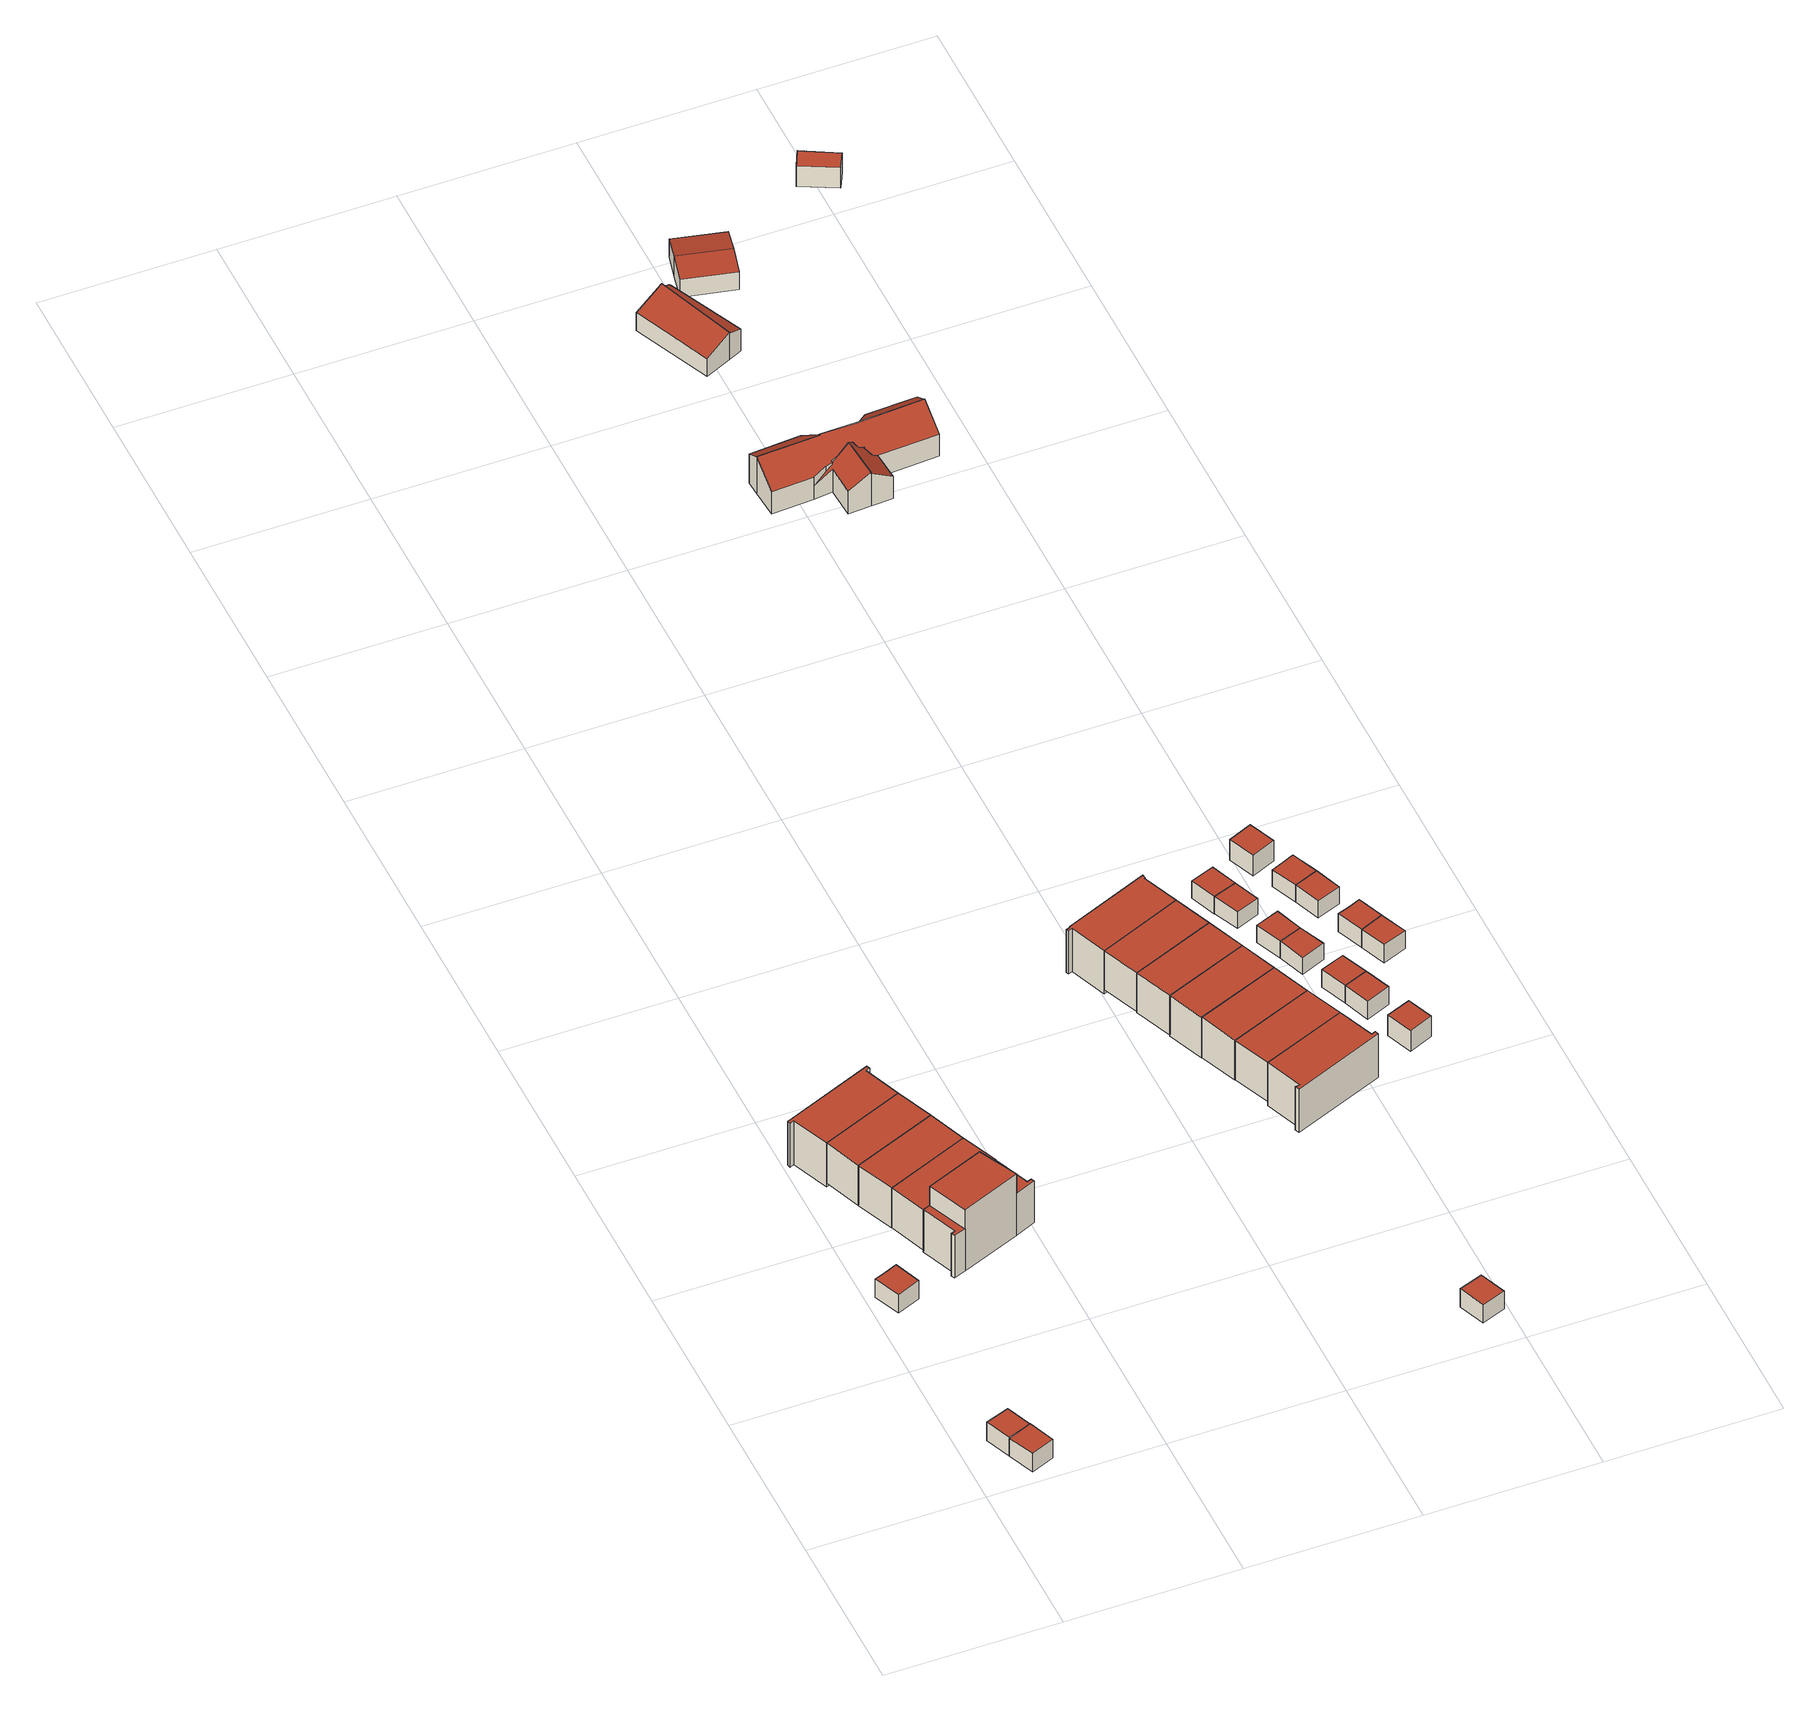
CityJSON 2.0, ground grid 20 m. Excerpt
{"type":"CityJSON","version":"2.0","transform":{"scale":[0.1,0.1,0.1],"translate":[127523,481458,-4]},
"CityObjects":{
"building1":{"type":"Building","attributes":{"b3_dak_type":"multiple horizontal","b3_h_dak_50p":0.16,"b3_h_dak_70p":0.17,"b3_h_dak_max":0.21,"b3_h_dak_min":0.01,"b3_h_maaiveld":-2.35,"b3_kas_warenhuis":false,"b3_mutatie_ahn3_ahn4":false,"b3_reconstructie_onvolledig":false,"b3_rmse_lod12":0.0252,"b3_rmse_lod13":0.0252,"b3_rmse_lod22":0.0233,"b3_val3dity_lod12":"[]","b3_val3dity_lod13":"[]","b3_val3dity_lod22":"[]","b3_volume_lod12":24.94,"b3_volume_lod13":24.94,"b3_volume_lod22":24.86,"geconstateerd":false,"oorspronkelijkbouwjaar":1974,"status":"Pand in gebruik"},"children":["building1-1"]},
"building1-1":{"type":"BuildingPart","parents":["building1"],"geometry":[{"type":"Solid","lod":"2.2","boundaries":[[[[0,1,2,3]],[[4,1,0,5]],[[6,2,1,4]],[[5,0,3,7]],[[7,3,2,6]],[[7,6,4,5]]]],"semantics":{"surfaces":[{"type":"GroundSurface"},{"type":"WallSurface","on_footprint_edge":true},{"type":"RoofSurface"}],"values":[[0,1,1,1,1,2]]}}]},
"building2":{"type":"Building","attributes":{"b3_dak_type":"multiple horizontal","b3_h_dak_50p":0.15,"b3_h_dak_70p":0.16,"b3_h_dak_max":0.21,"b3_h_dak_min":-0.01,"b3_h_maaiveld":-2.35,"b3_kas_warenhuis":false,"b3_mutatie_ahn3_ahn4":false,"b3_reconstructie_onvolledig":false,"b3_rmse_lod12":0.0248,"b3_rmse_lod13":0.0248,"b3_rmse_lod22":0.0233,"b3_val3dity_lod12":"[]","b3_val3dity_lod13":"[]","b3_val3dity_lod22":"[]","b3_volume_lod12":24.84,"b3_volume_lod13":24.84,"b3_volume_lod22":24.77,"geconstateerd":false,"oorspronkelijkbouwjaar":1974,"status":"Pand in gebruik"},"children":["building2-1"]},
"building2-1":{"type":"BuildingPart","parents":["building2"],"geometry":[{"type":"Solid","lod":"2.2","boundaries":[[[[3,2,8,9]],[[10,2,3,11]],[[12,8,2,10]],[[11,3,9,13]],[[13,9,8,12]],[[13,12,10,11]]]],"semantics":{"surfaces":[{"type":"GroundSurface"},{"type":"WallSurface","on_footprint_edge":true},{"type":"RoofSurface"}],"values":[[0,1,1,1,1,2]]}}]},
"building3":{"type":"Building","attributes":{"b3_dak_type":"multiple horizontal","b3_h_dak_50p":0.16,"b3_h_dak_70p":0.17,"b3_h_dak_max":0.23,"b3_h_dak_min":0.01,"b3_h_maaiveld":-2.39,"b3_kas_warenhuis":false,"b3_mutatie_ahn3_ahn4":false,"b3_reconstructie_onvolledig":false,"b3_rmse_lod12":0.0259,"b3_rmse_lod13":0.0259,"b3_rmse_lod22":0.0247,"b3_val3dity_lod12":"[]","b3_val3dity_lod13":"[]","b3_val3dity_lod22":"[]","b3_volume_lod12":25.55,"b3_volume_lod13":25.55,"b3_volume_lod22":25.48,"geconstateerd":false,"oorspronkelijkbouwjaar":1974,"status":"Pand in gebruik"},"children":["building3-1"]},
"building3-1":{"type":"BuildingPart","parents":["building3"],"geometry":[{"type":"Solid","lod":"2.2","boundaries":[[[[14,15,16,17,18]],[[19,15,14,20]],[[21,16,15,19]],[[22,17,16,21]],[[20,14,18,23]],[[23,18,17,22]],[[23,22,21,19,20]]]],"semantics":{"surfaces":[{"type":"GroundSurface"},{"type":"WallSurface","on_footprint_edge":true},{"type":"RoofSurface"}],"values":[[0,1,1,1,1,1,2]]}}]},
"building4":{"type":"Building","attributes":{"b3_dak_type":"multiple horizontal","b3_h_dak_50p":3.19,"b3_h_dak_70p":3.2,"b3_h_dak_max":3.38,"b3_h_dak_min":3.13,"b3_h_maaiveld":-2.98,"b3_kas_warenhuis":false,"b3_mutatie_ahn3_ahn4":false,"b3_reconstructie_onvolledig":false,"b3_rmse_lod12":0.026,"b3_rmse_lod13":0.026,"b3_rmse_lod22":0.0253,"b3_val3dity_lod12":"[]","b3_val3dity_lod13":"[]","b3_val3dity_lod22":"[]","b3_volume_lod12":326.91,"b3_volume_lod13":326.91,"b3_volume_lod22":326.62,"geconstateerd":false,"oorspronkelijkbouwjaar":1974,"status":"Pand in gebruik"},"children":["building4-1"]},
"building4-1":{"type":"BuildingPart","parents":["building4"],"geometry":[{"type":"Solid","lod":"2.2","boundaries":[[[[24,25,26,27,28,29,30,31]],[[32,29,28,33]],[[33,28,27,34]],[[35,31,30,36]],[[36,30,29,32]],[[37,24,31,35]],[[34,27,26,38]],[[38,26,25,39]],[[39,25,24,37]],[[39,37,35,36,32,33,34,38]]]],"semantics":{"surfaces":[{"type":"GroundSurface"},{"type":"WallSurface","on_footprint_edge":true},{"type":"RoofSurface"}],"values":[[0,1,1,1,1,1,1,1,1,2]]}}]},
"building5":{"type":"Building","attributes":{"b3_dak_type":"multiple horizontal","b3_h_dak_50p":3.19,"b3_h_dak_70p":3.2,"b3_h_dak_max":3.4,"b3_h_dak_min":3.13,"b3_h_maaiveld":-2.51,"b3_kas_warenhuis":false,"b3_mutatie_ahn3_ahn4":false,"b3_reconstructie_onvolledig":false,"b3_rmse_lod12":0.0196,"b3_rmse_lod13":0.0196,"b3_rmse_lod22":0.0183,"b3_val3dity_lod12":"[]","b3_val3dity_lod13":"[]","b3_val3dity_lod22":"[]","b3_volume_lod12":279.19,"b3_volume_lod13":279.19,"b3_volume_lod22":278.86,"geconstateerd":false,"oorspronkelijkbouwjaar":1974,"status":"Pand in gebruik"},"children":["building5-1"]},
"building5-1":{"type":"BuildingPart","parents":["building5"],"geometry":[{"type":"Solid","lod":"2.2","boundaries":[[[[40,41,42,43]],[[39,41,40,38]],[[44,42,41,39]],[[38,40,43,45]],[[45,43,42,44]],[[45,44,39,38]]]],"semantics":{"surfaces":[{"type":"GroundSurface"},{"type":"WallSurface","on_footprint_edge":true},{"type":"RoofSurface"}],"values":[[0,1,1,1,1,2]]}}]},
"building6":{"type":"Building","attributes":{"b3_dak_type":"multiple horizontal","b3_h_dak_50p":3.2,"b3_h_dak_70p":3.21,"b3_h_dak_max":3.82,"b3_h_dak_min":3.13,"b3_h_maaiveld":-2.49,"b3_kas_warenhuis":false,"b3_mutatie_ahn3_ahn4":false,"b3_reconstructie_onvolledig":false,"b3_rmse_lod12":0.0618,"b3_rmse_lod13":0.0618,"b3_rmse_lod22":0.0619,"b3_val3dity_lod12":"[]","b3_val3dity_lod13":"[]","b3_val3dity_lod22":"[]","b3_volume_lod12":278.95,"b3_volume_lod13":278.95,"b3_volume_lod22":278.44,"geconstateerd":false,"oorspronkelijkbouwjaar":1974,"status":"Pand in gebruik"},"children":["building6-1"]},
"building6-1":{"type":"BuildingPart","parents":["building6"],"geometry":[{"type":"Solid","lod":"2.2","boundaries":[[[[43,42,46,47]],[[44,42,43,45]],[[48,46,42,44]],[[45,43,47,49]],[[49,47,46,48]],[[49,48,44,45]]]],"semantics":{"surfaces":[{"type":"GroundSurface"},{"type":"WallSurface","on_footprint_edge":true},{"type":"RoofSurface"}],"values":[[0,1,1,1,1,2]]}}]},
"building7":{"type":"Building","attributes":{"b3_dak_type":"multiple horizontal","b3_h_dak_50p":3.23,"b3_h_dak_70p":3.24,"b3_h_dak_max":3.31,"b3_h_dak_min":3.13,"b3_h_maaiveld":-2.39,"b3_kas_warenhuis":false,"b3_mutatie_ahn3_ahn4":false,"b3_reconstructie_onvolledig":false,"b3_rmse_lod12":0.0314,"b3_rmse_lod13":0.0314,"b3_rmse_lod22":0.0227,"b3_val3dity_lod12":"[]","b3_val3dity_lod13":"[]","b3_val3dity_lod22":"[]","b3_volume_lod12":276.71,"b3_volume_lod13":276.71,"b3_volume_lod22":275.96,"geconstateerd":false,"oorspronkelijkbouwjaar":1974,"status":"Pand in gebruik"},"children":["building7-1"]},
"building7-1":{"type":"BuildingPart","parents":["building7"],"geometry":[{"type":"Solid","lod":"2.2","boundaries":[[[[50,51,52,53]],[[48,51,50,49]],[[54,52,51,48]],[[49,50,53,55]],[[55,53,52,54]],[[55,54,48,49]]]],"semantics":{"surfaces":[{"type":"GroundSurface"},{"type":"WallSurface","on_footprint_edge":true},{"type":"RoofSurface"}],"values":[[0,1,1,1,1,2]]}}]},
"building8":{"type":"Building","attributes":{"b3_dak_type":"multiple horizontal","b3_h_dak_50p":6.01,"b3_h_dak_70p":6.03,"b3_h_dak_max":6.18,"b3_h_dak_min":3.09,"b3_h_maaiveld":-2.69,"b3_kas_warenhuis":false,"b3_mutatie_ahn3_ahn4":false,"b3_reconstructie_onvolledig":false,"b3_rmse_lod12":1.61,"b3_rmse_lod13":1.61,"b3_rmse_lod22":0.291,"b3_val3dity_lod12":"[]","b3_val3dity_lod13":"[]","b3_val3dity_lod22":"[]","b3_volume_lod12":455.48,"b3_volume_lod13":455.48,"b3_volume_lod22":410.65,"geconstateerd":false,"oorspronkelijkbouwjaar":1974,"status":"Pand in gebruik"},"children":["building8-1"]},
"building8-1":{"type":"BuildingPart","parents":["building8"],"geometry":[{"type":"Solid","lod":"2.2","boundaries":[[[[56,57,58,59,60,61,62,63,64,65,66,67]],[[68,57,56,69]],[[69,56,67,70]],[[71,59,58,72]],[[72,58,57,68]],[[73,63,62,74]],[[75,64,63,73]],[[76,60,59,71]],[[77,70,67,66,78,79]],[[79,78,80,81]],[[78,66,65,82]],[[74,62,61,80]],[[82,65,64,75]],[[83,76,70,77]],[[81,80,61,60,76,83]],[[82,75,73,74,80,78]],[[70,76,71,72,68,69]],[[81,83,77,79]]]],"semantics":{"surfaces":[{"type":"GroundSurface"},{"type":"WallSurface","on_footprint_edge":true},{"type":"WallSurface","on_footprint_edge":false},{"type":"RoofSurface"}],"values":[[0,1,1,1,1,1,1,1,1,2,1,1,1,2,1,3,3,3]]}}]},
"building9":{"type":"Building","attributes":{"b3_dak_type":"multiple horizontal","b3_h_dak_50p":0.14,"b3_h_dak_70p":0.15,"b3_h_dak_max":0.33,"b3_h_dak_min":-0.14,"b3_h_maaiveld":-2.43,"b3_kas_warenhuis":false,"b3_mutatie_ahn3_ahn4":false,"b3_reconstructie_onvolledig":false,"b3_rmse_lod12":0.0397,"b3_rmse_lod13":0.0397,"b3_rmse_lod22":0.0364,"b3_val3dity_lod12":"[]","b3_val3dity_lod13":"[]","b3_val3dity_lod22":"[]","b3_volume_lod12":25.89,"b3_volume_lod13":25.89,"b3_volume_lod22":25.87,"geconstateerd":false,"oorspronkelijkbouwjaar":1974,"status":"Pand in gebruik"},"children":["building9-1"]},
"building9-1":{"type":"BuildingPart","parents":["building9"],"geometry":[{"type":"Solid","lod":"2.2","boundaries":[[[[84,85,86,87]],[[88,85,84,89]],[[89,84,87,90]],[[91,86,85,88]],[[90,87,86,91]],[[90,91,88,89]]]],"semantics":{"surfaces":[{"type":"GroundSurface"},{"type":"WallSurface","on_footprint_edge":true},{"type":"RoofSurface"}],"values":[[0,1,1,1,1,2]]}}]},
"building10":{"type":"Building","attributes":{"b3_dak_type":"multiple horizontal","b3_h_dak_50p":2.87,"b3_h_dak_70p":2.88,"b3_h_dak_max":3.01,"b3_h_dak_min":2.8,"b3_h_maaiveld":-3.16,"b3_kas_warenhuis":false,"b3_mutatie_ahn3_ahn4":false,"b3_reconstructie_onvolledig":false,"b3_rmse_lod12":0.031,"b3_rmse_lod13":0.031,"b3_rmse_lod22":0.0305,"b3_val3dity_lod12":"[]","b3_val3dity_lod13":"[]","b3_val3dity_lod22":"[]","b3_volume_lod12":318.75,"b3_volume_lod13":318.75,"b3_volume_lod22":318.47,"geconstateerd":false,"oorspronkelijkbouwjaar":1974,"status":"Pand in gebruik"},"children":["building10-1"]},
"building10-1":{"type":"BuildingPart","parents":["building10"],"geometry":[{"type":"Solid","lod":"2.2","boundaries":[[[[92,93,94,95,96,97,98,99,100,101]],[[102,93,92,103]],[[103,92,101,104]],[[105,94,93,102]],[[106,95,94,105]],[[107,96,95,106]],[[108,97,96,107]],[[109,99,98,110]],[[110,98,97,108]],[[104,101,100,111]],[[111,100,99,109]],[[111,109,110,108,107,106,105,102,103,104]]]],"semantics":{"surfaces":[{"type":"GroundSurface"},{"type":"WallSurface","on_footprint_edge":true},{"type":"RoofSurface"}],"values":[[0,1,1,1,1,1,1,1,1,1,1,2]]}}]},
"building11":{"type":"Building","attributes":{"b3_dak_type":"multiple horizontal","b3_h_dak_50p":2.89,"b3_h_dak_70p":2.9,"b3_h_dak_max":3.06,"b3_h_dak_min":2.8,"b3_h_maaiveld":-2.65,"b3_kas_warenhuis":false,"b3_mutatie_ahn3_ahn4":false,"b3_reconstructie_onvolledig":false,"b3_rmse_lod12":0.0249,"b3_rmse_lod13":0.0249,"b3_rmse_lod22":0.0221,"b3_val3dity_lod12":"[]","b3_val3dity_lod13":"[]","b3_val3dity_lod22":"[]","b3_volume_lod12":272.98,"b3_volume_lod13":272.98,"b3_volume_lod22":272.47,"geconstateerd":false,"oorspronkelijkbouwjaar":1974,"status":"Pand in gebruik"},"children":["building11-1"]},
"building11-1":{"type":"BuildingPart","parents":["building11"],"geometry":[{"type":"Solid","lod":"2.2","boundaries":[[[[112,113,114,115]],[[116,113,112,117]],[[117,112,115,103]],[[102,114,113,116]],[[103,115,114,102]],[[103,102,116,117]]]],"semantics":{"surfaces":[{"type":"GroundSurface"},{"type":"WallSurface","on_footprint_edge":true},{"type":"RoofSurface"}],"values":[[0,1,1,1,1,2]]}}]},
"building12":{"type":"Building","attributes":{"b3_dak_type":"multiple horizontal","b3_h_dak_50p":2.89,"b3_h_dak_70p":2.9,"b3_h_dak_max":3.02,"b3_h_dak_min":2.82,"b3_h_maaiveld":-2.66,"b3_kas_warenhuis":false,"b3_mutatie_ahn3_ahn4":false,"b3_reconstructie_onvolledig":false,"b3_rmse_lod12":0.0231,"b3_rmse_lod13":0.0231,"b3_rmse_lod22":0.0209,"b3_val3dity_lod12":"[]","b3_val3dity_lod13":"[]","b3_val3dity_lod22":"[]","b3_volume_lod12":274.17,"b3_volume_lod13":274.17,"b3_volume_lod22":273.71,"geconstateerd":false,"oorspronkelijkbouwjaar":1974,"status":"Pand in gebruik"},"children":["building12-1"]},
"building12-1":{"type":"BuildingPart","parents":["building12"],"geometry":[{"type":"Solid","lod":"2.2","boundaries":[[[[118,119,120,121]],[[122,119,118,123]],[[123,118,121,117]],[[116,120,119,122]],[[117,121,120,116]],[[117,116,122,123]]]],"semantics":{"surfaces":[{"type":"GroundSurface"},{"type":"WallSurface","on_footprint_edge":true},{"type":"RoofSurface"}],"values":[[0,1,1,1,1,2]]}}]},
"building13":{"type":"Building","attributes":{"b3_dak_type":"multiple horizontal","b3_h_dak_50p":2.89,"b3_h_dak_70p":2.9,"b3_h_dak_max":3.03,"b3_h_dak_min":2.83,"b3_h_maaiveld":-2.75,"b3_kas_warenhuis":false,"b3_mutatie_ahn3_ahn4":false,"b3_reconstructie_onvolledig":false,"b3_rmse_lod12":0.0257,"b3_rmse_lod13":0.0257,"b3_rmse_lod22":0.0237,"b3_val3dity_lod12":"[]","b3_val3dity_lod13":"[]","b3_val3dity_lod22":"[]","b3_volume_lod12":277.32,"b3_volume_lod13":277.32,"b3_volume_lod22":276.9,"geconstateerd":false,"oorspronkelijkbouwjaar":1974,"status":"Pand in gebruik"},"children":["building13-1"]},
"building13-1":{"type":"BuildingPart","parents":["building13"],"geometry":[{"type":"Solid","lod":"2.2","boundaries":[[[[124,125,126,127]],[[128,125,124,129]],[[129,124,127,123]],[[122,126,125,128]],[[123,127,126,122]],[[123,122,128,129]]]],"semantics":{"surfaces":[{"type":"GroundSurface"},{"type":"WallSurface","on_footprint_edge":true},{"type":"RoofSurface"}],"values":[[0,1,1,1,1,2]]}}]},
"building14":{"type":"Building","attributes":{"b3_dak_type":"multiple horizontal","b3_h_dak_50p":2.91,"b3_h_dak_70p":2.93,"b3_h_dak_max":3.19,"b3_h_dak_min":2.83,"b3_h_maaiveld":-2.74,"b3_kas_warenhuis":false,"b3_mutatie_ahn3_ahn4":false,"b3_reconstructie_onvolledig":false,"b3_rmse_lod12":0.0658,"b3_rmse_lod13":0.0658,"b3_rmse_lod22":0.0626,"b3_val3dity_lod12":"[]","b3_val3dity_lod13":"[]","b3_val3dity_lod22":"[]","b3_volume_lod12":279.5,"b3_volume_lod13":279.5,"b3_volume_lod22":279.11,"geconstateerd":false,"oorspronkelijkbouwjaar":1974,"status":"Pand in gebruik"},"children":["building14-1"]},
"building14-1":{"type":"BuildingPart","parents":["building14"],"geometry":[{"type":"Solid","lod":"2.2","boundaries":[[[[130,131,132,133]],[[134,131,130,135]],[[135,130,133,129]],[[136,132,131,134]],[[129,133,132,136]],[[129,136,134,135]]]],"semantics":{"surfaces":[{"type":"GroundSurface"},{"type":"WallSurface","on_footprint_edge":true},{"type":"RoofSurface"}],"values":[[0,1,1,1,1,2]]}}]},
"building15":{"type":"Building","attributes":{"b3_dak_type":"multiple horizontal","b3_h_dak_50p":2.89,"b3_h_dak_70p":2.89,"b3_h_dak_max":3.05,"b3_h_dak_min":2.82,"b3_h_maaiveld":-2.62,"b3_kas_warenhuis":false,"b3_mutatie_ahn3_ahn4":false,"b3_reconstructie_onvolledig":false,"b3_rmse_lod12":0.0218,"b3_rmse_lod13":0.0218,"b3_rmse_lod22":0.0202,"b3_val3dity_lod12":"[]","b3_val3dity_lod13":"[]","b3_val3dity_lod22":"[]","b3_volume_lod12":271.04,"b3_volume_lod13":271.04,"b3_volume_lod22":270.7,"geconstateerd":false,"oorspronkelijkbouwjaar":1974,"status":"Pand in gebruik"},"children":["building15-1"]},
"building15-1":{"type":"BuildingPart","parents":["building15"],"geometry":[{"type":"Solid","lod":"2.2","boundaries":[[[[137,138,139,140]],[[141,138,137,142]],[[142,137,140,135]],[[134,139,138,141]],[[135,140,139,134]],[[135,134,141,142]]]],"semantics":{"surfaces":[{"type":"GroundSurface"},{"type":"WallSurface","on_footprint_edge":true},{"type":"RoofSurface"}],"values":[[0,1,1,1,1,2]]}}]},
"building16":{"type":"Building","attributes":{"b3_dak_type":"multiple horizontal","b3_h_dak_50p":2.88,"b3_h_dak_70p":2.89,"b3_h_dak_max":3.06,"b3_h_dak_min":2.78,"b3_h_maaiveld":-3.19,"b3_kas_warenhuis":false,"b3_mutatie_ahn3_ahn4":false,"b3_reconstructie_onvolledig":false,"b3_rmse_lod12":0.0392,"b3_rmse_lod13":0.0392,"b3_rmse_lod22":0.0365,"b3_val3dity_lod12":"[]","b3_val3dity_lod13":"[]","b3_val3dity_lod22":"[]","b3_volume_lod12":320.94,"b3_volume_lod13":320.94,"b3_volume_lod22":320.94,"geconstateerd":false,"oorspronkelijkbouwjaar":1974,"status":"Pand in gebruik"},"children":["building16-1"]},
"building16-1":{"type":"BuildingPart","parents":["building16"],"geometry":[{"type":"Solid","lod":"2.2","boundaries":[[[[143,144,145,146,147,148,149,150,151]],[[152,148,147,142]],[[153,149,148,152]],[[154,150,149,153]],[[155,151,150,154]],[[141,146,145,156]],[[142,147,146,141]],[[157,144,143,158]],[[156,145,144,157]],[[158,143,151,155]],[[158,155,154,153,152,142,141,156,157]]]],"semantics":{"surfaces":[{"type":"GroundSurface"},{"type":"WallSurface","on_footprint_edge":true},{"type":"RoofSurface"}],"values":[[0,1,1,1,1,1,1,1,1,1,2]]}}]},
"building17":{"type":"Building","attributes":{"b3_dak_type":"multiple horizontal","b3_h_dak_50p":-0.35,"b3_h_dak_70p":-0.34,"b3_h_dak_max":-0.29,"b3_h_dak_min":-0.52,"b3_h_maaiveld":-2.78,"b3_kas_warenhuis":false,"b3_mutatie_ahn3_ahn4":false,"b3_reconstructie_onvolledig":false,"b3_rmse_lod12":0.0296,"b3_rmse_lod13":0.0296,"b3_rmse_lod22":0.0271,"b3_val3dity_lod12":"[]","b3_val3dity_lod13":"[]","b3_val3dity_lod22":"[]","b3_volume_lod12":24.1,"b3_volume_lod13":24.1,"b3_volume_lod22":24.01,"geconstateerd":false,"oorspronkelijkbouwjaar":1974,"status":"Pand in gebruik"},"children":["building17-1"]},
"building17-1":{"type":"BuildingPart","parents":["building17"],"geometry":[{"type":"Solid","lod":"2.2","boundaries":[[[[159,160,161,162]],[[163,160,159,164]],[[165,161,160,163]],[[164,159,162,166]],[[166,162,161,165]],[[166,165,163,164]]]],"semantics":{"surfaces":[{"type":"GroundSurface"},{"type":"WallSurface","on_footprint_edge":true},{"type":"RoofSurface"}],"values":[[0,1,1,1,1,2]]}}]},
"building18":{"type":"Building","attributes":{"b3_dak_type":"multiple horizontal","b3_h_dak_50p":-0.35,"b3_h_dak_70p":-0.34,"b3_h_dak_max":-0.26,"b3_h_dak_min":-0.53,"b3_h_maaiveld":-2.75,"b3_kas_warenhuis":false,"b3_mutatie_ahn3_ahn4":false,"b3_reconstructie_onvolledig":false,"b3_rmse_lod12":0.0277,"b3_rmse_lod13":0.0277,"b3_rmse_lod22":0.0262,"b3_val3dity_lod12":"[]","b3_val3dity_lod13":"[]","b3_val3dity_lod22":"[]","b3_volume_lod12":23.77,"b3_volume_lod13":23.77,"b3_volume_lod22":23.68,"geconstateerd":false,"oorspronkelijkbouwjaar":1974,"status":"Pand in gebruik"},"children":["building18-1"]},
"building18-1":{"type":"BuildingPart","parents":["building18"],"geometry":[{"type":"Solid","lod":"2.2","boundaries":[[[[167,168,169,170]],[[171,168,167,172]],[[172,167,170,165]],[[166,169,168,171]],[[165,170,169,166]],[[165,166,171,172]]]],"semantics":{"surfaces":[{"type":"GroundSurface"},{"type":"WallSurface","on_footprint_edge":true},{"type":"RoofSurface"}],"values":[[0,1,1,1,1,2]]}}]},
"building19":{"type":"Building","attributes":{"b3_dak_type":"multiple horizontal","b3_h_dak_50p":-0.33,"b3_h_dak_70p":-0.31,"b3_h_dak_max":-0.21,"b3_h_dak_min":-0.5,"b3_h_maaiveld":-2.73,"b3_kas_warenhuis":false,"b3_mutatie_ahn3_ahn4":false,"b3_reconstructie_onvolledig":false,"b3_rmse_lod12":0.0357,"b3_rmse_lod13":0.0357,"b3_rmse_lod22":0.0315,"b3_val3dity_lod12":"[]","b3_val3dity_lod13":"[]","b3_val3dity_lod22":"[]","b3_volume_lod12":23.86,"b3_volume_lod13":23.86,"b3_volume_lod22":23.75,"geconstateerd":false,"oorspronkelijkbouwjaar":1974,"status":"Pand in gebruik"},"children":["building19-1"]},
"building19-1":{"type":"BuildingPart","parents":["building19"],"geometry":[{"type":"Solid","lod":"2.2","boundaries":[[[[173,174,175,176]],[[177,174,173,178]],[[179,175,174,177]],[[178,173,176,180]],[[180,176,175,179]],[[180,179,177,178]]]],"semantics":{"surfaces":[{"type":"GroundSurface"},{"type":"WallSurface","on_footprint_edge":true},{"type":"RoofSurface"}],"values":[[0,1,1,1,1,2]]}}]},
"building20":{"type":"Building","attributes":{"b3_dak_type":"multiple horizontal","b3_h_dak_50p":-0.37,"b3_h_dak_70p":-0.35,"b3_h_dak_max":-0.29,"b3_h_dak_min":-0.49,"b3_h_maaiveld":-2.75,"b3_kas_warenhuis":false,"b3_mutatie_ahn3_ahn4":false,"b3_reconstructie_onvolledig":false,"b3_rmse_lod12":0.0311,"b3_rmse_lod13":0.0311,"b3_rmse_lod22":0.0267,"b3_val3dity_lod12":"[]","b3_val3dity_lod13":"[]","b3_val3dity_lod22":"[]","b3_volume_lod12":23.62,"b3_volume_lod13":23.62,"b3_volume_lod22":23.51,"geconstateerd":false,"oorspronkelijkbouwjaar":1974,"status":"Pand in gebruik"},"children":["building20-1"]},
"building20-1":{"type":"BuildingPart","parents":["building20"],"geometry":[{"type":"Solid","lod":"2.2","boundaries":[[[[181,182,176,175]],[[183,182,181,184]],[[184,181,175,179]],[[180,176,182,183]],[[179,175,176,180]],[[179,180,183,184]]]],"semantics":{"surfaces":[{"type":"GroundSurface"},{"type":"WallSurface","on_footprint_edge":true},{"type":"RoofSurface"}],"values":[[0,1,1,1,1,2]]}}]},
"building21":{"type":"Building","attributes":{"b3_dak_type":"multiple horizontal","b3_h_dak_50p":-0.18,"b3_h_dak_70p":-0.17,"b3_h_dak_max":-0.14,"b3_h_dak_min":-0.45,"b3_h_maaiveld":-2.73,"b3_kas_warenhuis":false,"b3_mutatie_ahn3_ahn4":false,"b3_reconstructie_onvolledig":false,"b3_rmse_lod12":0.0319,"b3_rmse_lod13":0.0319,"b3_rmse_lod22":0.0297,"b3_val3dity_lod12":"[]","b3_val3dity_lod13":"[]","b3_val3dity_lod22":"[]","b3_volume_lod12":25.27,"b3_volume_lod13":25.27,"b3_volume_lod22":25.17,"geconstateerd":false,"oorspronkelijkbouwjaar":1974,"status":"Pand in gebruik"},"children":["building21-1"]},
"building21-1":{"type":"BuildingPart","parents":["building21"],"geometry":[{"type":"Solid","lod":"2.2","boundaries":[[[[185,186,187,188]],[[189,186,185,190]],[[191,187,186,189]],[[190,185,188,192]],[[192,188,187,191]],[[192,191,189,190]]]],"semantics":{"surfaces":[{"type":"GroundSurface"},{"type":"WallSurface","on_footprint_edge":true},{"type":"RoofSurface"}],"values":[[0,1,1,1,1,2]]}}]},
"building22":{"type":"Building","attributes":{"b3_dak_type":"multiple horizontal","b3_h_dak_50p":-0.18,"b3_h_dak_70p":-0.17,"b3_h_dak_max":-0.11,"b3_h_dak_min":-0.3,"b3_h_maaiveld":-2.67,"b3_kas_warenhuis":false,"b3_mutatie_ahn3_ahn4":false,"b3_reconstructie_onvolledig":false,"b3_rmse_lod12":0.0227,"b3_rmse_lod13":0.0227,"b3_rmse_lod22":0.0203,"b3_val3dity_lod12":"[]","b3_val3dity_lod13":"[]","b3_val3dity_lod22":"[]","b3_volume_lod12":24.71,"b3_volume_lod13":24.71,"b3_volume_lod22":24.63,"geconstateerd":false,"oorspronkelijkbouwjaar":1974,"status":"Pand in gebruik"},"children":["building22-1"]},
"building22-1":{"type":"BuildingPart","parents":["building22"],"geometry":[{"type":"Solid","lod":"2.2","boundaries":[[[[193,194,188,187]],[[195,194,193,196]],[[196,193,187,191]],[[192,188,194,195]],[[191,187,188,192]],[[191,192,195,196]]]],"semantics":{"surfaces":[{"type":"GroundSurface"},{"type":"WallSurface","on_footprint_edge":true},{"type":"RoofSurface"}],"values":[[0,1,1,1,1,2]]}}]},
"building23":{"type":"Building","attributes":{"b3_dak_type":"multiple horizontal","b3_h_dak_50p":-0.18,"b3_h_dak_70p":-0.17,"b3_h_dak_max":-0.09,"b3_h_dak_min":-0.32,"b3_h_maaiveld":-3.08,"b3_kas_warenhuis":false,"b3_mutatie_ahn3_ahn4":false,"b3_reconstructie_onvolledig":false,"b3_rmse_lod12":0.0291,"b3_rmse_lod13":0.0291,"b3_rmse_lod22":0.0268,"b3_val3dity_lod12":"[]","b3_val3dity_lod13":"[]","b3_val3dity_lod22":"[]","b3_volume_lod12":29.12,"b3_volume_lod13":29.12,"b3_volume_lod22":29.03,"geconstateerd":false,"oorspronkelijkbouwjaar":1974,"status":"Pand in gebruik"},"children":["building23-1"]},
"building23-1":{"type":"BuildingPart","parents":["building23"],"geometry":[{"type":"Solid","lod":"2.2","boundaries":[[[[197,198,199,200]],[[201,198,197,202]],[[203,199,198,201]],[[202,197,200,204]],[[204,200,199,203]],[[204,203,201,202]]]],"semantics":{"surfaces":[{"type":"GroundSurface"},{"type":"WallSurface","on_footprint_edge":true},{"type":"RoofSurface"}],"values":[[0,1,1,1,1,2]]}}]},
"building24":{"type":"Building","attributes":{"b3_dak_type":"multiple horizontal","b3_h_dak_50p":-0.21,"b3_h_dak_70p":-0.2,"b3_h_dak_max":0.01,"b3_h_dak_min":-0.43,"b3_h_maaiveld":-3.06,"b3_kas_warenhuis":false,"b3_mutatie_ahn3_ahn4":false,"b3_reconstructie_onvolledig":false,"b3_rmse_lod12":0.035,"b3_rmse_lod13":0.035,"b3_rmse_lod22":0.0338,"b3_val3dity_lod12":"[]","b3_val3dity_lod13":"[]","b3_val3dity_lod22":"[]","b3_volume_lod12":28.68,"b3_volume_lod13":28.68,"b3_volume_lod22":28.59,"geconstateerd":false,"oorspronkelijkbouwjaar":1974,"status":"Pand in gebruik"},"children":["building24-1"]},
"building24-1":{"type":"BuildingPart","parents":["building24"],"geometry":[{"type":"Solid","lod":"2.2","boundaries":[[[[205,206,207,208]],[[209,206,205,210]],[[211,207,206,209]],[[210,205,208,212]],[[212,208,207,211]],[[212,211,209,210]]]],"semantics":{"surfaces":[{"type":"GroundSurface"},{"type":"WallSurface","on_footprint_edge":true},{"type":"RoofSurface"}],"values":[[0,1,1,1,1,2]]}}]},
"building25":{"type":"Building","attributes":{"b3_dak_type":"multiple horizontal","b3_h_dak_50p":-0.29,"b3_h_dak_70p":-0.28,"b3_h_dak_max":-0.24,"b3_h_dak_min":-0.49,"b3_h_maaiveld":-2.72,"b3_kas_warenhuis":false,"b3_mutatie_ahn3_ahn4":false,"b3_reconstructie_onvolledig":false,"b3_rmse_lod12":0.0376,"b3_rmse_lod13":0.0376,"b3_rmse_lod22":0.0344,"b3_val3dity_lod12":"[]","b3_val3dity_lod13":"[]","b3_val3dity_lod22":"[]","b3_volume_lod12":24.22,"b3_volume_lod13":24.22,"b3_volume_lod22":24.09,"geconstateerd":false,"oorspronkelijkbouwjaar":1974,"status":"Pand in gebruik"},"children":["building25-1"]},
"building25-1":{"type":"BuildingPart","parents":["building25"],"geometry":[{"type":"Solid","lod":"2.2","boundaries":[[[[213,214,215,216,217]],[[218,214,213,219]],[[220,215,214,218]],[[221,216,215,220]],[[219,213,217,222]],[[222,217,216,221]],[[222,221,220,218,219]]]],"semantics":{"surfaces":[{"type":"GroundSurface"},{"type":"WallSurface","on_footprint_edge":true},{"type":"RoofSurface"}],"values":[[0,1,1,1,1,1,2]]}}]},
"building26":{"type":"Building","attributes":{"b3_dak_type":"multiple horizontal","b3_h_dak_50p":-0.29,"b3_h_dak_70p":-0.27,"b3_h_dak_max":-0.21,"b3_h_dak_min":-0.37,"b3_h_maaiveld":-2.71,"b3_kas_warenhuis":false,"b3_mutatie_ahn3_ahn4":false,"b3_reconstructie_onvolledig":false,"b3_rmse_lod12":0.0261,"b3_rmse_lod13":0.0261,"b3_rmse_lod22":0.0238,"b3_val3dity_lod12":"[]","b3_val3dity_lod13":"[]","b3_val3dity_lod22":"[]","b3_volume_lod12":24.23,"b3_volume_lod13":24.23,"b3_volume_lod22":24.14,"geconstateerd":false,"oorspronkelijkbouwjaar":1974,"status":"Pand in gebruik"},"children":["building26-1"]},
"building26-1":{"type":"BuildingPart","parents":["building26"],"geometry":[{"type":"Solid","lod":"2.2","boundaries":[[[[223,224,214,213]],[[225,224,223,226]],[[226,223,213,219]],[[218,214,224,225]],[[219,213,214,218]],[[219,218,225,226]]]],"semantics":{"surfaces":[{"type":"GroundSurface"},{"type":"WallSurface","on_footprint_edge":true},{"type":"RoofSurface"}],"values":[[0,1,1,1,1,2]]}}]},
"building27":{"type":"Building","attributes":{"b3_dak_type":"multiple horizontal","b3_h_dak_50p":-0.16,"b3_h_dak_70p":-0.16,"b3_h_dak_max":-0.1,"b3_h_dak_min":-0.35,"b3_h_maaiveld":-2.72,"b3_kas_warenhuis":false,"b3_mutatie_ahn3_ahn4":false,"b3_reconstructie_onvolledig":false,"b3_rmse_lod12":0.0237,"b3_rmse_lod13":0.0237,"b3_rmse_lod22":0.0224,"b3_val3dity_lod12":"[]","b3_val3dity_lod13":"[]","b3_val3dity_lod22":"[]","b3_volume_lod12":25.4,"b3_volume_lod13":25.4,"b3_volume_lod22":25.34,"geconstateerd":false,"oorspronkelijkbouwjaar":1974,"status":"Pand in gebruik"},"children":["building27-1"]},
"building27-1":{"type":"BuildingPart","parents":["building27"],"geometry":[{"type":"Solid","lod":"2.2","boundaries":[[[[227,228,229,230,231]],[[232,228,227,233]],[[234,229,228,232]],[[235,230,229,234]],[[233,227,231,236]],[[236,231,230,235]],[[236,235,234,232,233]]]],"semantics":{"surfaces":[{"type":"GroundSurface"},{"type":"WallSurface","on_footprint_edge":true},{"type":"RoofSurface"}],"values":[[0,1,1,1,1,1,2]]}}]},
"building28":{"type":"Building","attributes":{"b3_dak_type":"multiple horizontal","b3_h_dak_50p":-0.16,"b3_h_dak_70p":-0.15,"b3_h_dak_max":-0.09,"b3_h_dak_min":-0.25,"b3_h_maaiveld":-2.71,"b3_kas_warenhuis":false,"b3_mutatie_ahn3_ahn4":false,"b3_reconstructie_onvolledig":false,"b3_rmse_lod12":0.0251,"b3_rmse_lod13":0.0251,"b3_rmse_lod22":0.0226,"b3_val3dity_lod12":"[]","b3_val3dity_lod13":"[]","b3_val3dity_lod22":"[]","b3_volume_lod12":25.3,"b3_volume_lod13":25.3,"b3_volume_lod22":25.22,"geconstateerd":false,"oorspronkelijkbouwjaar":1974,"status":"Pand in gebruik"},"children":["building28-1"]},
"building28-1":{"type":"BuildingPart","parents":["building28"],"geometry":[{"type":"Solid","lod":"2.2","boundaries":[[[[228,227,237,238]],[[233,227,228,232]],[[239,237,227,233]],[[232,228,238,240]],[[240,238,237,239]],[[240,239,233,232]]]],"semantics":{"surfaces":[{"type":"GroundSurface"},{"type":"WallSurface","on_footprint_edge":true},{"type":"RoofSurface"}],"values":[[0,1,1,1,1,2]]}}]},
"building29":{"type":"Building","attributes":{"b3_dak_type":"slanted","b3_h_dak_50p":1.28,"b3_h_dak_70p":1.61,"b3_h_dak_max":2.19,"b3_h_dak_min":0.07,"b3_h_maaiveld":-2.98,"b3_kas_warenhuis":false,"b3_mutatie_ahn3_ahn4":false,"b3_reconstructie_onvolledig":false,"b3_rmse_lod12":0.688,"b3_rmse_lod13":0.688,"b3_rmse_lod22":0.0387,"b3_val3dity_lod12":"[]","b3_val3dity_lod13":"[]","b3_val3dity_lod22":"[]","b3_volume_lod12":483.81,"b3_volume_lod13":483.81,"b3_volume_lod22":445.63,"geconstateerd":false,"oorspronkelijkbouwjaar":1998,"status":"Pand in gebruik"},"children":["building29-1"]},
"building29-1":{"type":"BuildingPart","parents":["building29"],"geometry":[{"type":"Solid","lod":"2.2","boundaries":[[[[241,242,243,244,245,246,247,248,249,250,251,252,253,254,255,256,257,258,259,260]],[[261,258,257,262]],[[262,257,256,263]],[[263,256,255,264,265]],[[264,255,254,266]],[[267,253,252,268]],[[268,252,251,269]],[[270,271,272,273]],[[271,248,247,274]],[[274,247,246,275]],[[276,277,278]],[[266,254,253,267]],[[275,246,245,279]],[[279,245,244,280]],[[281,243,242,282,283]],[[284,280,244,243,281]],[[285,241,260,286]],[[286,260,259,277,276]],[[265,264,287,288]],[[277,259,258,261]],[[288,287,249,248,271,270]],[[289,290,291]],[[292,293,291]],[[294,295,262]],[[283,282,296,297]],[[282,242,241,285]],[[297,296,298,299]],[[299,298,290,289]],[[300,301,302,303]],[[304,305,306]],[[301,300,306]],[[305,304,307]],[[295,294,307]],[[269,251,250,308]],[[308,250,249,287]],[[303,302,293,292]],[[273,272,280,284]],[[303,292,278,277,261,262,295,307,304,306,300]],[[290,298,296,282,285,286,276,278,292,291]],[[308,287,264,266,267,268,269]],[[273,284,281,283,297,299,289,291,293,302,301,306,305,307,294,262,263,265,288,270]],[[280,272,271,274,275,279]]]],"semantics":{"surfaces":[{"type":"GroundSurface"},{"type":"WallSurface","on_footprint_edge":true},{"type":"WallSurface","on_footprint_edge":false},{"type":"RoofSurface"}],"values":[[0,1,1,1,1,1,1,2,1,1,2,1,1,1,1,1,1,1,2,1,1,2,2,2,2,1,2,2,2,2,2,2,2,1,1,2,2,3,3,3,3,3]]}}]},
"building30":{"type":"Building","attributes":{"b3_dak_type":"slanted","b3_h_dak_50p":-0.2,"b3_h_dak_70p":0.01,"b3_h_dak_max":0.32,"b3_h_dak_min":-1,"b3_h_maaiveld":-3.35,"b3_kas_warenhuis":false,"b3_mutatie_ahn3_ahn4":false,"b3_reconstructie_onvolledig":false,"b3_rmse_lod12":0.432,"b3_rmse_lod13":0.432,"b3_rmse_lod22":0.047,"b3_val3dity_lod12":"[]","b3_val3dity_lod13":"[]","b3_val3dity_lod22":"[]","b3_volume_lod12":166.29,"b3_volume_lod13":166.29,"b3_volume_lod22":155.96,"geconstateerd":false,"oorspronkelijkbouwjaar":1998,"status":"Pand in gebruik"},"children":["building30-1"]},
"building30-1":{"type":"BuildingPart","parents":["building30"],"geometry":[{"type":"Solid","lod":"2.2","boundaries":[[[[309,310,311,312,313,314,315,316]],[[317,310,309,318]],[[318,309,316,319]],[[320,313,312,321]],[[319,316,315,322]],[[323,324,314,313,320]],[[322,315,314,324]],[[325,311,310,317]],[[326,325,324,323]],[[321,312,311,325,326]],[[324,325,317,318,319,322]],[[321,326,323,320]]]],"semantics":{"surfaces":[{"type":"GroundSurface"},{"type":"WallSurface","on_footprint_edge":true},{"type":"WallSurface","on_footprint_edge":false},{"type":"RoofSurface"}],"values":[[0,1,1,1,1,1,1,1,2,1,3,3]]}}]},
"building31":{"type":"Building","attributes":{"b3_dak_type":"multiple horizontal","b3_h_dak_50p":-0.6,"b3_h_dak_70p":-0.45,"b3_h_dak_max":0.08,"b3_h_dak_min":-0.91,"b3_h_maaiveld":-3.34,"b3_kas_warenhuis":false,"b3_mutatie_ahn3_ahn4":false,"b3_reconstructie_onvolledig":false,"b3_rmse_lod12":0.268,"b3_rmse_lod13":0.268,"b3_rmse_lod22":0.181,"b3_val3dity_lod12":"[]","b3_val3dity_lod13":"[]","b3_val3dity_lod22":"[]","b3_volume_lod12":109.66,"b3_volume_lod13":109.66,"b3_volume_lod22":105.31,"geconstateerd":false,"oorspronkelijkbouwjaar":1998,"status":"Pand in gebruik"},"children":["building31-1"]},
"building31-1":{"type":"BuildingPart","parents":["building31"],"geometry":[{"type":"Solid","lod":"2.2","boundaries":[[[[327,328,329,330,331,332]],[[333,330,329,334]],[[334,329,328,335]],[[336,327,332,337]],[[338,331,330,333]],[[337,332,331,338]],[[335,328,327,336]],[[335,338,333,334]],[[338,335,336,337]]]],"semantics":{"surfaces":[{"type":"GroundSurface"},{"type":"WallSurface","on_footprint_edge":true},{"type":"RoofSurface"}],"values":[[0,1,1,1,1,1,1,2,2]]}}]},
"building32":{"type":"Building","attributes":{"b3_dak_type":"multiple horizontal","b3_h_dak_50p":-0.64,"b3_h_dak_70p":-0.62,"b3_h_dak_max":-0.54,"b3_h_dak_min":-0.79,"b3_h_maaiveld":-3.54,"b3_kas_warenhuis":false,"b3_mutatie_ahn3_ahn4":false,"b3_reconstructie_onvolledig":false,"b3_rmse_lod12":0.0587,"b3_rmse_lod13":0.0587,"b3_rmse_lod22":0.0277,"b3_val3dity_lod12":"[]","b3_val3dity_lod13":"[]","b3_val3dity_lod22":"[]","b3_volume_lod12":30.14,"b3_volume_lod13":30.14,"b3_volume_lod22":29.79,"geconstateerd":false,"oorspronkelijkbouwjaar":1998,"status":"Pand in gebruik"},"children":["building32-1"]},
"building32-1":{"type":"BuildingPart","parents":["building32"],"geometry":[{"type":"Solid","lod":"2.2","boundaries":[[[[339,340,341,342]],[[343,339,342,344]],[[344,342,341,345]],[[345,341,340,346]],[[346,340,339,343]],[[346,343,344,345]]]],"semantics":{"surfaces":[{"type":"GroundSurface"},{"type":"WallSurface","on_footprint_edge":true},{"type":"RoofSurface"}],"values":[[0,1,1,1,1,2]]}}]}
},
"vertices":[
[29,66,16],[57,77,16],[69,47,16],[41,36,16],[57,77,41],[29,66,42],[69,47,41],[41,36,42],
[81,16,16],[54,5,16],[69,47,42],[41,36,41],[81,16,42],[54,5,42],
[47,285,16],[20,274,16],[7,305,16],[21,310,16],[35,316,16],[20,274,42],[47,285,42],[7,305,42],[21,310,42],[35,316,42],
[107,562,10],[124,519,10],[28,480,10],[10,523,10],[5,521,10],[4,525,10],[110,568,10],[112,564,10],[4,525,72],[5,521,72],[10,523,72],[112,564,72],[110,568,72],[107,562,72],[28,480,72],[124,519,72],
[28,480,15],[124,519,15],[142,476,15],[45,437,15],[142,476,72],[45,437,72],
[159,432,15],[63,393,15],[159,432,72],[63,393,72],
[63,393,16],[159,432,16],[177,389,16],[80,350,16],[177,389,73],[80,350,72],
[177,389,13],[194,347,13],[199,349,13],[201,345,13],[177,335,13],[108,307,13],[94,302,13],[92,306,13],[97,308,13],[80,350,13],[88,353,13],[155,380,13],[194,347,72],[177,389,72],[155,380,72],[201,345,72],[199,349,72],[92,306,73],[94,302,73],[97,308,73],[177,335,72],[155,380,100],[88,353,73],[88,353,100],[108,307,73],[108,307,100],[80,350,73],[177,335,100],
[591,37,16],[563,26,16],[551,57,16],[579,68,16],[563,26,42],[591,37,41],[579,68,41],[551,57,42],
[498,672,8],[401,632,8],[384,675,8],[379,673,8],[378,676,8],[383,678,8],[383,679,8],[481,719,8],[482,714,8],[481,714,8],[401,632,69],[498,672,69],[481,714,69],[384,675,69],[379,673,69],[378,676,69],[383,678,69],[481,719,69],[383,679,69],[482,714,69],
[516,628,14],[419,589,14],[401,632,14],[498,672,14],[419,589,69],[516,628,69],
[534,584,13],[437,545,13],[419,589,13],[516,628,13],[437,545,69],[534,584,69],
[551,541,12],[454,502,12],[437,545,12],[534,584,12],[454,502,69],[551,541,69],
[569,497,13],[472,458,13],[454,502,13],[551,541,13],[472,458,69],[569,497,69],[454,502,70],
[587,454,14],[490,415,14],[472,458,14],[569,497,14],[490,415,69],[587,454,69],
[504,366,8],[502,371,8],[507,372,8],[490,415,8],[587,454,8],[604,412,8],[609,414,8],[610,410,8],[610,409,8],[604,412,69],[609,414,69],[610,410,69],[610,409,69],[507,372,69],[502,371,69],[504,366,69],
[537,723,12],[565,734,12],[577,703,12],[549,692,12],[565,734,36],[537,723,36],[577,703,36],[549,692,37],
[589,673,13],[562,662,13],[549,692,13],[577,703,13],[562,662,37],[589,673,36],
[572,636,13],[600,647,13],[612,616,13],[585,605,13],[600,647,37],[572,636,37],[612,616,36],[585,605,37],
[625,586,13],[597,574,13],[597,574,36],[625,586,36],
[607,549,13],[635,560,13],[648,529,13],[620,518,13],[635,560,38],[607,549,38],[648,529,38],[620,518,38],
[660,499,13],[632,487,13],[632,487,38],[660,499,38],
[643,461,9],[671,472,9],[683,442,9],[655,430,9],[671,472,38],[643,461,38],[683,442,38],[655,430,38],
[596,762,9],[624,774,9],[637,743,9],[609,731,9],[624,774,38],[596,762,38],[637,743,38],[609,731,38],
[660,686,13],[632,675,13],[619,705,13],[633,711,13],[647,717,13],[632,675,37],[660,686,37],[619,705,37],[633,711,37],[647,717,37],
[672,655,13],[644,644,13],[644,644,37],[672,655,37],
[695,599,13],[668,587,13],[655,618,13],[669,623,13],[683,629,13],[668,587,38],[695,599,38],[655,618,38],[669,623,38],[683,629,38],
[708,568,13],[680,557,13],[708,568,38],[680,557,39],
[436,1419,10],[414,1417,10],[366,1414,10],[364,1448,10],[363,1465,10],[422,1469,10],[436,1456,10],[436,1453,10],[477,1454,10],[477,1455,10],[483,1455,10],[483,1459,10],[495,1473,10],[554,1476,10],[555,1459,10],[557,1425,10],[487,1421,10],[489,1386,10],[464,1385,10],[438,1383,10],[489,1386,41],[487,1421,41],[557,1425,41],[555,1459,61],[555,1459,62],[554,1476,50],[495,1473,50],[483,1459,58],[483,1455,61],[436,1453,62],[436,1453,61],[436,1452,61],[436,1452,62],[436,1456,59],[422,1469,51],[464,1385,57],[464,1385,56],[461,1430,57],[363,1465,51],[364,1448,61],[366,1414,41],[414,1417,28],[414,1417,41],[364,1448,62],[436,1419,42],[438,1383,42],[477,1454,61],[477,1454,62],[438,1427,46],[438,1427,43],[446,1430,48],[460,1435,57],[460,1435,51],[480,1420,41],[480,1420,45],[430,1423,38],[430,1423,45],[438,1425,43],[438,1425,45],[469,1430,51],[469,1430,47],[466,1437,52],[466,1437,54],[476,1431,47],[476,1431,48],[475,1431,48],[476,1430,47],[477,1455,61],
[393,1740,6],[433,1651,6],[418,1644,6],[387,1630,6],[347,1721,6],[382,1737,6],[392,1741,6],[393,1739,6],[433,1651,37],[393,1740,36],[393,1739,36],[347,1721,31],[387,1630,31],[392,1741,36],[382,1737,45],[382,1737,40],[418,1644,43],[418,1644,44],
[407,1747,7],[413,1777,7],[420,1807,7],[480,1793,7],[473,1763,7],[467,1734,7],[480,1793,32],[420,1807,32],[413,1777,37],[407,1747,32],[467,1734,32],[473,1763,37],
[632,1853,5],[622,1833,5],[581,1853,5],[591,1874,5],[632,1853,33],[591,1874,33],[581,1853,34],[622,1833,34]
]}
